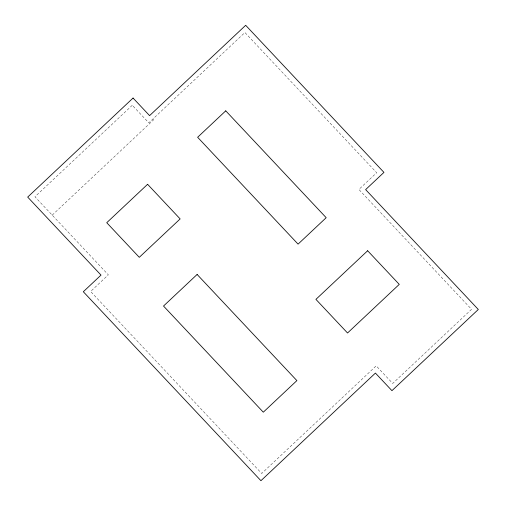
<?xml version="1.0" encoding="UTF-8"?>
<svg xmlns="http://www.w3.org/2000/svg" width="506" height="506" viewBox="0 0 506 506"><rect width="100%" height="100%" fill="white"/><g stroke="black" fill="none" stroke-linecap="round" stroke-linejoin="round"><path stroke-width="0.38" stroke-dasharray="2.53 1.9" d="M52.213 215.132L153.565 119.859L152.831 119.074M132.287 105.273L34.952 196.771L108.335 274.834L90.631 291.475L261.703 473.477L376.192 365.857L392.719 383.44L471.554 309.33L358.88 189.459L376.685 172.717L244.904 32.523L148.815 122.85L132.287 105.273"/><path stroke-width="0.76" d="M133.059 98.05L27.691 197.093L101.017 275.1L83.313 291.741L260.932 480.7L375.42 373.086L391.941 390.664L478.309 309.482L365.629 189.611L383.946 172.394L245.682 25.3L149.586 115.627L133.059 98.05M147.6 184.298L106.741 222.703L139.283 257.32L180.142 218.921L147.6 184.298M225.746 110.839L197.631 137.271L298.072 244.126L326.187 217.694L225.746 110.839M197.119 274.461L163.52 306.041L263.297 412.188L296.889 380.607L197.119 274.461M367.647 250.748L315.921 299.369L347.533 332.999L399.266 284.378L367.647 250.748"/></g></svg>
